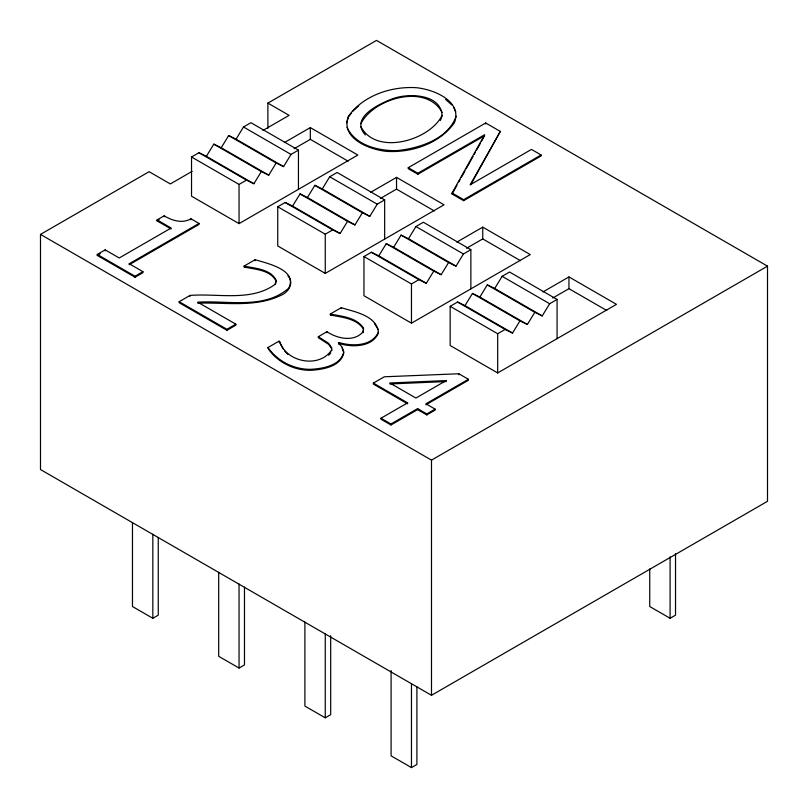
<?xml version="1.0" encoding="UTF-8"?>
<svg xmlns="http://www.w3.org/2000/svg" width="808" height="808" viewBox="0 0 808 808"><rect width="100%" height="100%" fill="white"/><g stroke="black" fill="none" stroke-linecap="round" stroke-linejoin="round"><path stroke-width="1.21" d="M442.057 116.433C442.067 93.9 408.656 92.809 393.031 98.616C380.023 103.414 349.268 117.503 365.408 134.956M363.085 332.755L363.529 329.139C356.479 318.271 341.804 317.332 330.29 314.989L330.29 314.009L341.259 307.676C354.399 311.787 377.336 315.665 378.447 332.825C372.569 347.379 352.005 347.521 339.128 343.521L338.401 343.945L339.128 342.541C352.005 346.541 372.569 346.4 378.447 331.846M343.814 352.833C340.825 366.701 322.634 369.62 310.625 370.306C293.991 370.498 277.477 362.236 268.024 348.48L268.024 347.501L279.002 341.158L279.73 341.582C286.375 362.62 319.887 368.64 331.734 349.773M346.652 122.796L348.45 117.19M456.207 116.231C447.753 139.491 419.17 148.359 396.587 150.652C378.285 150.884 355.389 145.4 347.016 127.341M275.306 284.426L275.942 282.446M360.934 123.624C373.609 98.374 426.028 82.992 442.168 112.453M442.057 115.453C429.765 140.43 376.407 156.096 360.863 126.694M440.32 120.523L441.623 117.453M408.242 167.7L485.699 122.988L500.314 131.431L470.145 184.82L531.472 149.419L541.097 154.974L541.097 155.954L463.641 200.667L452.096 194.001L452.096 193.021L484.659 134.704L417.867 173.255L408.242 167.7L408.242 168.68L417.867 174.245L484.659 135.683L481.588 141.178M452.096 194.001L457.005 185.194M458.853 181.901L460.075 179.699M461.307 177.497L464.994 170.892M466.226 168.69L472.983 156.59M474.215 154.389L475.437 152.187M476.669 149.985L480.356 143.38M470.761 184.709L500.314 131.431M284.406 142.561L310.322 127.603L357.843 155.035L239.047 223.624L191.526 196.182L191.526 156.994L198.95 152.712L206.383 156.308L213.807 144.137L221.23 147.733L268.741 175.164L276.174 162.994L283.598 166.599L291.021 154.419L298.445 150.137L298.445 189.325M221.23 147.733L228.654 135.562L236.077 139.158L283.598 166.599M236.077 139.158L243.501 126.987L250.924 122.705L298.445 150.137M198.95 152.712L246.47 180.144L253.894 183.739L261.317 171.569L268.741 175.164M370.609 192.334L396.536 177.376L444.046 204.808L325.26 273.397L277.74 245.955L277.74 206.767L285.163 202.485L292.587 206.08L300.01 193.91L307.434 197.506L354.954 224.937L362.378 212.767L369.801 216.372L377.225 204.192L384.659 199.909L384.659 239.097M307.434 197.506L314.868 185.335L322.291 188.931L369.801 216.372M322.291 188.931L329.714 176.76L337.138 172.478L384.659 199.909M285.163 202.485L332.684 229.916L340.107 233.512L347.531 221.341L354.954 224.937M456.823 242.107L482.74 227.149L530.26 254.581L411.464 323.17L363.954 295.728L363.954 256.54L371.377 252.258L378.8 255.853L386.224 243.683L393.647 247.278L441.168 274.71L448.591 262.539L456.015 266.145L463.439 253.964L470.862 249.682L470.862 288.87M393.647 247.278L401.071 235.108L408.495 238.703L456.015 266.145M408.495 238.703L415.918 226.533L423.341 222.251L470.862 249.682M371.377 252.258L418.887 279.689L426.321 283.285L433.745 271.114L441.168 274.71M543.037 291.88L568.953 276.922L616.474 304.353L497.678 372.942L450.157 345.501L450.157 306.313L457.581 302.03L465.004 305.626L472.438 293.456L479.861 297.051L527.371 324.483L534.805 312.312L542.229 315.918L549.652 303.737L557.076 299.455L557.076 338.643M479.861 297.051L487.285 284.881L494.708 288.476L542.229 315.918M494.708 288.476L502.132 276.306L509.555 272.023L557.076 299.455M457.581 302.03L505.101 329.462L512.524 333.058L519.948 320.887L527.371 324.483M349.117 116.251L351.137 113.403M328.614 355.308L330.785 352.995M352.48 111.504L358.722 105.828M267.892 128.3L267.892 103.111L376.508 40.4L767.509 266.145L767.509 501.293L431.492 695.294L40.491 469.549L40.491 234.401L149.106 171.69L170.316 183.941L192.112 171.357M262.954 130.452L289.113 115.352L267.892 103.111M157.095 219.907L164.175 215.827C172.154 220.614 182.254 223.846 190.961 218.796L199.021 223.452L199.021 224.432L129.219 264.731L129.219 263.751L142.945 271.68L142.945 272.66L135.037 277.225L97.273 255.429L97.273 254.449L105.181 249.884L119.23 257.984L171.144 228.018L157.095 219.907L157.095 220.887L171.144 228.997M97.273 255.429L100.243 253.712M157.095 220.887L159.115 219.726M294.122 148.712L310.322 139.36L348.117 161.176M191.526 156.994L239.047 184.426L246.47 180.144M129.219 263.751L199.021 223.452M97.273 254.449L135.037 276.245L142.945 271.68M244.117 266.064L255.146 259.701C266.62 263.277 298.031 269.731 288.739 288.143C264.186 309.777 227.513 300.192 197.768 302.192L235.845 324.18L235.845 325.159L226.957 330.29L179.154 302.697L179.154 301.717L190.021 295.435C217.796 293.142 250.945 301.94 274.993 284.426L276.265 280.477C270.66 268.862 255.197 268.468 244.117 266.064L244.117 267.044C255.197 269.448 270.66 269.842 276.265 281.457M380.336 198.485L396.536 189.133L434.33 210.949M277.74 206.767L325.26 234.199L332.684 229.916M179.154 301.717L226.957 329.31L235.845 324.18M452.096 193.021L463.641 199.687L541.097 154.974M466.539 248.258L482.74 238.905L520.544 260.731M331.644 348.571L328.624 344.329L318.322 337.694L318.322 336.714L326.957 331.734C337.209 338.613 353.985 342.42 363.085 331.775L363.529 328.159C356.479 317.291 341.804 316.352 330.29 314.009M363.954 256.54L411.464 283.972L418.887 279.689M373.377 383.093L407.606 402.859L407.606 403.838L373.377 384.073L373.377 383.093L384.305 376.791L458.843 373.761L468.418 379.285L468.418 380.265L425.917 404.798M552.753 298.031L568.953 288.678L606.747 310.504M450.157 306.313L497.678 333.744L505.101 329.462M468.418 379.285L425.917 403.818L435.118 409.131L435.118 410.111L426.796 414.918L417.595 409.606L390.961 424.978L380.972 419.211L380.972 418.231L407.606 402.859M380.972 418.231L390.961 423.998L417.595 408.626L426.796 413.938L435.118 409.131M132.472 522.493L132.472 606.525L152.833 618.282L158.267 615.151L158.267 537.391M40.491 234.401L431.492 460.136L767.509 266.145M218.685 572.266L218.685 656.298L239.047 668.054L244.481 664.923L244.481 587.163M304.889 622.039L304.889 706.071L325.26 717.827L330.684 714.696L330.684 635.684M391.102 670.559L391.102 755.844L411.464 767.6L416.898 764.469L416.898 686.709M649.733 568.903L649.733 606.525L670.095 618.282L675.528 615.151L675.528 553.692M389.82 383.962L446.198 381.558M197.768 303.172C225.533 302.202 255.601 307.878 281.467 295.092C288.688 291.991 294.455 282.487 287.911 275.851M243.501 126.987L291.021 154.419M329.714 176.76L377.225 204.192M415.918 226.533L463.439 253.964M502.132 276.306L549.652 303.737M228.654 135.562L276.174 162.994M314.868 185.335L362.378 212.767M401.071 235.108L448.591 262.539M487.285 284.881L534.805 312.312M213.807 144.137L261.317 171.569M300.01 193.91L347.531 221.341M386.224 243.683L433.745 271.114M472.438 293.456L519.948 320.887M206.383 156.308L253.894 183.739M292.587 206.08L340.107 233.512M378.8 255.853L426.321 283.285M465.004 305.626L512.524 333.058M318.322 336.714L328.624 343.349L331.644 347.591L331.734 350.753M445.642 99.434L451.682 104.858M284.719 351.106L287.82 354.409M338.401 342.966L342.016 346.915L343.814 351.854C340.825 365.721 322.634 368.64 310.625 369.327C293.991 369.519 277.477 361.257 268.024 347.501M374.397 323.493L378.195 329.502M279.73 342.562L283.335 349.177M453.743 107.605L455.773 111.837M342.016 347.894L343.451 351.844M670.095 556.833L670.095 618.282M568.953 276.922L568.953 288.678M497.678 333.744L497.678 372.942M485.699 122.988L485.699 123.967M482.74 227.149L482.74 238.905M463.641 199.687L463.641 200.667M458.843 373.761L458.843 374.74M431.492 460.136L431.492 695.294M426.796 413.938L426.796 414.918M417.867 173.255L417.867 174.245M417.595 408.626L417.595 409.606M411.464 283.972L411.464 323.17M411.464 683.568L411.464 767.6M396.536 177.376L396.536 189.133M390.961 423.998L390.961 424.978M341.259 307.676L341.259 308.656M339.128 342.541L339.128 343.521M330.916 314.373L330.916 315.352M326.957 331.734L326.957 332.714M325.26 234.199L325.26 273.397M325.26 633.795L325.26 717.827M310.322 127.603L310.322 139.36M279.002 341.158L279.002 342.137M255.146 259.701L255.146 260.681M244.693 266.398L244.693 267.377M239.047 184.426L239.047 223.624M239.047 584.022L239.047 668.054M226.957 329.31L226.957 330.29M190.961 218.796L190.961 219.776M190.021 295.435L190.021 296.415M164.175 215.827L164.175 216.807M152.833 534.25L152.833 618.282M135.037 276.245L135.037 277.225M105.181 249.884L105.181 250.864M348.45 116.211C339.936 138.269 369.529 149.773 386.759 151.379C411.686 152.894 439.592 143.693 454.419 122.776C462.701 100.697 433.078 89.173 415.787 87.658C390.971 86.284 363.287 95.465 348.45 116.211M446.198 380.578L415.928 398.051L389.82 382.982L446.198 380.578"/></g></svg>
